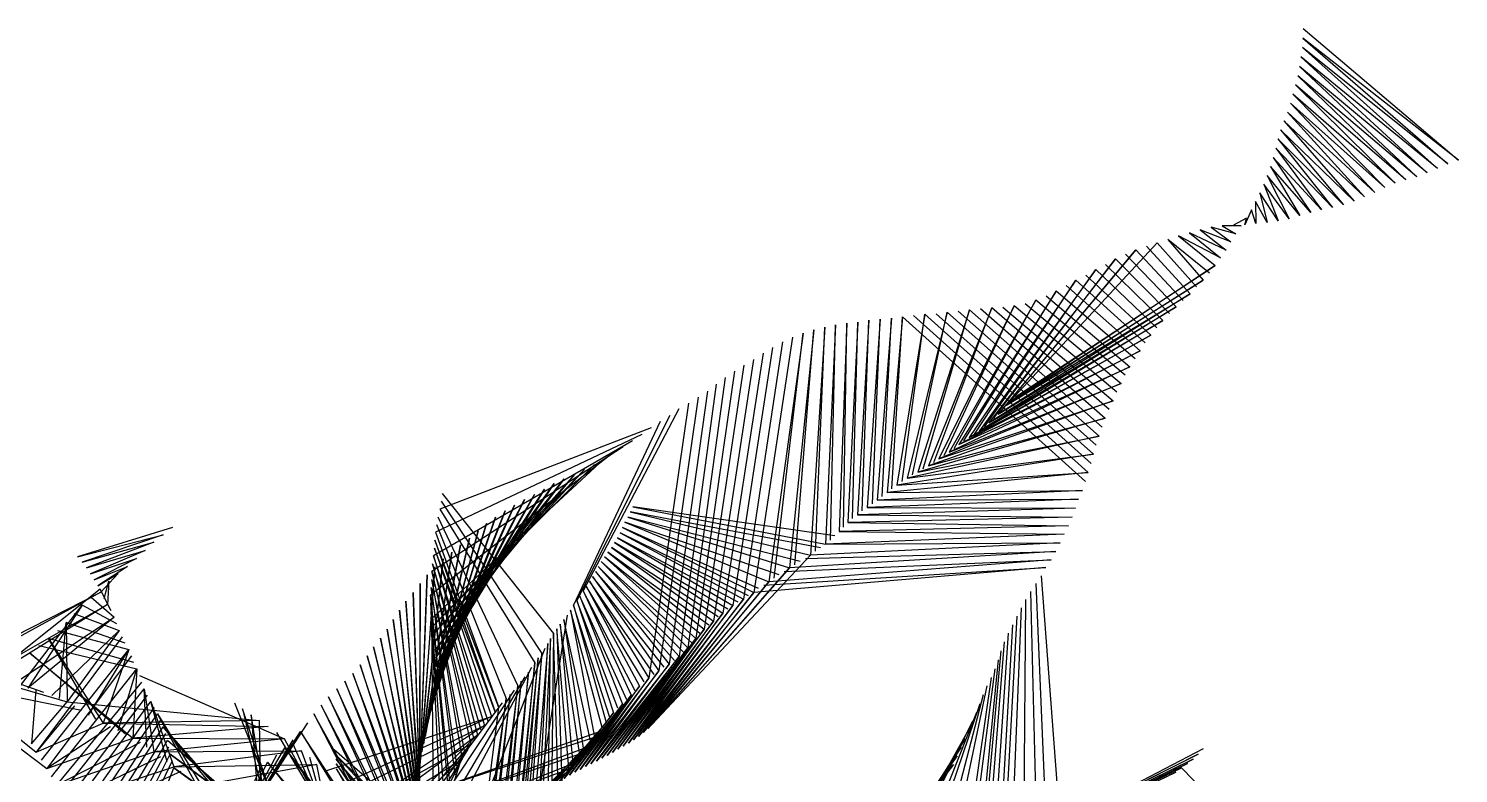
# Model space of a CAD drawing. Header units: metres. Extents: x -465 to 475, y -409 to 494.
# Drawn here: x 107 to 407.1, y 190.5 to 346.7 of the extents above; entities that cross this region are included whole.
import ezdxf

# ---------------------------------------------------------------- set-up
doc = ezdxf.new("R2010")
doc.units = ezdxf.units.M

msp = doc.modelspace()

# ---------------------------------------------------------------- linework, layer by layer
for p, q in [((374.53, 346.72, -606.22), (407.15, 319.13, -606.22)), ((374.4, 342.74, -606.22), (402.78, 317.36, -606.22)), ((404.93, 318.34, -606.22), (374.4, 342.74, -606.22)), ((374.52, 344.73, -606.22), (404.93, 318.34, -606.22)), ((407.15, 319.13, -606.22), (374.52, 344.73, -606.22)), ((374.1, 340.77, -606.22), (400.6, 316.49, -606.22)), ((402.78, 317.36, -606.22), (374.1, 340.77, -606.22)), ((373.41, 336.85, -606.22), (396.13, 314.99, -606.22)), ((398.39, 315.66, -606.22), (373.41, 336.85, -606.22)), ((373.82, 338.8, -606.22), (398.39, 315.66, -606.22)), ((400.6, 316.49, -606.22), (373.82, 338.8, -606.22)), ((372.93, 334.92, -606.22), (393.89, 314.28, -606.22)), ((396.13, 314.99, -606.22), (372.93, 334.92, -606.22)), ((371.9, 331.07, -606.22), (389.59, 312.35, -606.22)), ((391.69, 313.42, -606.22), (371.9, 331.07, -606.22)), ((372.39, 333, -606.22), (391.69, 313.42, -606.22)), ((393.89, 314.28, -606.22), (372.39, 333, -606.22)), ((370.48, 327.35, -606.22), (385.24, 310.56, -606.22)), ((387.44, 311.41, -606.22), (370.48, 327.35, -606.22)), ((371.29, 329.17, -606.22), (387.44, 311.41, -606.22)), ((389.59, 312.35, -606.22), (371.29, 329.17, -606.22)), ((369.79, 325.48, -606.22), (383.01, 309.79, -606.22)), ((385.24, 310.56, -606.22), (369.79, 325.48, -606.22)), ((368.84, 321.62, -606.22), (378.42, 308.74, -606.22)), ((380.72, 309.22, -606.22), (368.84, 321.62, -606.22)), ((369.24, 323.57, -606.22), (380.72, 309.22, -606.22)), ((383.01, 309.79, -606.22), (369.24, 323.57, -606.22)), ((368.28, 319.71, -606.22), (376.14, 308.15, -606.22)), ((378.42, 308.74, -606.22), (368.28, 319.71, -606.22)), ((367, 315.93, -606.22), (371.61, 306.85, -606.22)), ((373.87, 307.51, -606.22), (367, 315.93, -606.22)), ((367.67, 317.81, -606.22), (373.87, 307.51, -606.22)), ((376.14, 308.15, -606.22), (367.67, 317.81, -606.22)), ((365.47, 312.26, -606.22), (366.97, 306.06, -606.22)), ((369.29, 306.41, -606.22), (365.47, 312.26, -606.22)), ((366.29, 314.07, -606.22), (369.29, 306.41, -606.22)), ((371.61, 306.85, -606.22), (366.29, 314.07, -606.22)), ((364.56, 310.49, -606.22), (364.62, 305.82, -606.22)), ((366.97, 306.06, -606.22), (364.56, 310.49, -606.22)), ((362.66, 306.99, -606.22), (359.93, 305.46, -606.22)), ((363.69, 308.69, -606.22), (362.28, 305.58, -606.22)), ((362.28, 305.58, -606.22), (362.66, 306.99, -606.22)), ((364.62, 305.82, -606.22), (363.69, 308.69, -606.22)), ((348.4, 303.26, -606.22), (356.06, 297.04, -606.22)), ((357.23, 298.65, -606.22), (348.4, 303.26, -606.22)), ((350.68, 303.87, -606.22), (357.23, 298.65, -606.22)), ((358.39, 300.27, -606.22), (350.68, 303.87, -606.22)), ((352.94, 304.52, -606.22), (358.39, 300.27, -606.22)), ((359.38, 302, -606.22), (352.94, 304.52, -606.22)), ((355.24, 305.05, -606.22), (359.38, 302, -606.22)), ((360.41, 303.7, -606.22), (355.24, 305.05, -606.22)), ((357.57, 305.38, -606.22), (360.41, 303.7, -606.22)), ((361.54, 305.35, -606.22), (357.57, 305.38, -606.22)), ((359.93, 305.46, -606.22), (361.54, 305.35, -606.22)), ((339.45, 300.33, -606.22), (310.49, 265.82, -606.22)), ((311.38, 266.76, -606.22), (339.45, 300.33, -606.22)), ((343.92, 301.8, -606.22), (312.27, 267.71, -606.22)), ((349.35, 289.71, -606.22), (339.45, 300.33, -606.22)), ((341.68, 301.09, -606.22), (350.8, 291.07, -606.22)), ((352.15, 292.53, -606.22), (343.92, 301.8, -606.22)), ((346.17, 302.51, -606.22), (353.53, 293.96, -606.22)), ((354.87, 295.44, -606.22), (346.17, 302.51, -606.22)), ((335.14, 298.41, -606.22), (308.59, 264.04, -606.22)), ((309.51, 264.96, -606.22), (335.14, 298.41, -606.22)), ((333.08, 297.27, -606.22), (345.11, 285.5, -606.22)), ((346.47, 286.95, -606.22), (335.14, 298.41, -606.22)), ((337.28, 299.4, -606.22), (347.86, 288.38, -606.22)), ((330.99, 296.2, -606.22), (306.61, 262.36, -606.22)), ((307.62, 263.18, -606.22), (330.99, 296.2, -606.22)), ((356.06, 297.04, -606.22), (313.21, 268.61, -606.22)), ((314.18, 269.47, -606.22), (356.06, 297.04, -606.22)), ((328.95, 295.01, -606.22), (342.6, 282.4, -606.22)), ((343.85, 283.96, -606.22), (330.99, 296.2, -606.22)), ((322.72, 291.68, -606.22), (302.26, 259.52, -606.22)), ((303.33, 260.26, -606.22), (322.72, 291.68, -606.22)), ((326.85, 293.94, -606.22), (304.43, 260.96, -606.22)), ((305.53, 261.64, -606.22), (326.85, 293.94, -606.22)), ((353.53, 293.96, -606.22), (312.27, 267.71, -606.22)), ((313.21, 268.61, -606.22), (353.53, 293.96, -606.22)), ((339.27, 277.45, -606.22), (322.72, 291.68, -606.22)), ((324.78, 292.83, -606.22), (340.33, 279.14, -606.22)), ((341.4, 280.82, -606.22), (326.85, 293.94, -606.22)), ((313.87, 288.58, -606.22), (298.07, 256.46, -606.22)), ((299.17, 257.15, -606.22), (313.87, 288.58, -606.22)), ((318.43, 289.74, -606.22), (300.24, 257.89, -606.22)), ((301.27, 258.68, -606.22), (318.43, 289.74, -606.22)), ((347.86, 288.38, -606.22), (308.59, 264.04, -606.22)), ((350.8, 291.07, -606.22), (310.49, 265.82, -606.22)), ((310.49, 265.82, -606.22), (347.86, 288.38, -606.22)), ((311.53, 288.26, -606.22), (334.67, 268.64, -606.22)), ((312.27, 267.71, -606.22), (350.8, 291.07, -606.22)), ((335.44, 270.48, -606.22), (313.87, 288.58, -606.22)), ((316.17, 289.05, -606.22), (336.32, 272.26, -606.22)), ((337.17, 274.06, -606.22), (318.43, 289.74, -606.22)), ((320.6, 290.65, -606.22), (338.17, 275.79, -606.22)), ((283.4, 285.54, -606.22), (280.97, 244.73, -606.22)), ((281.98, 245.54, -606.22), (283.4, 285.54, -606.22)), ((285.75, 285.78, -606.22), (283.05, 246.28, -606.22)), ((284.1, 247.04, -606.22), (285.75, 285.78, -606.22)), ((288.09, 285.98, -606.22), (285.13, 247.84, -606.22)), ((286.18, 248.6, -606.22), (288.09, 285.98, -606.22)), ((290.43, 286.29, -606.22), (287.2, 249.4, -606.22)), ((288.22, 250.21, -606.22), (290.43, 286.29, -606.22)), ((295.11, 286.8, -606.22), (289.26, 250.98, -606.22)), ((290.34, 251.71, -606.22), (295.11, 286.8, -606.22)), ((328.88, 251.71, -606.22), (290.43, 286.29, -606.22)), ((299.8, 287.22, -606.22), (291.4, 252.46, -606.22)), ((292.51, 253.14, -606.22), (299.8, 287.22, -606.22)), ((292.77, 286.57, -606.22), (329.39, 253.63, -606.22)), ((304.49, 287.72, -606.22), (293.68, 253.7, -606.22)), ((294.78, 254.38, -606.22), (304.49, 287.72, -606.22)), ((330.02, 255.52, -606.22), (295.11, 286.8, -606.22)), ((309.18, 288.14, -606.22), (295.92, 255.01, -606.22)), ((297.03, 255.69, -606.22), (309.18, 288.14, -606.22)), ((297.47, 286.92, -606.22), (330.56, 257.44, -606.22)), ((331.12, 259.35, -606.22), (299.8, 287.22, -606.22)), ((302.15, 287.42, -606.22), (331.69, 261.26, -606.22)), ((332.33, 263.15, -606.22), (304.49, 287.72, -606.22)), ((345.11, 285.5, -606.22), (306.61, 262.36, -606.22)), ((306.83, 287.98, -606.22), (333.01, 265.02, -606.22)), ((308.59, 264.04, -606.22), (345.11, 285.5, -606.22)), ((333.85, 266.83, -606.22), (309.18, 288.14, -606.22)), ((269.56, 282.85, -606.22), (262.39, 230.7, -606.22)), ((263.46, 231.43, -606.22), (269.56, 282.85, -606.22)), ((271.82, 283.52, -606.22), (266.68, 233.62, -606.22)), ((267.8, 234.28, -606.22), (271.82, 283.52, -606.22)), ((274.11, 284.07, -606.22), (271.14, 236.29, -606.22)), ((272.17, 237.08, -606.22), (274.11, 284.07, -606.22)), ((276.4, 284.62, -606.22), (274.27, 238.61, -606.22)), ((275.29, 239.41, -606.22), (276.4, 284.62, -606.22)), ((278.73, 284.93, -606.22), (277.15, 241.22, -606.22)), ((278.03, 242.18, -606.22), (278.73, 284.93, -606.22)), ((281.08, 285.14, -606.22), (278.94, 243.1, -606.22)), ((279.92, 243.96, -606.22), (281.08, 285.14, -606.22)), ((342.6, 282.4, -606.22), (304.43, 260.96, -606.22)), ((306.61, 262.36, -606.22), (342.6, 282.4, -606.22)), ((263.17, 279.85, -606.22), (254.79, 225.71, -606.22)), ((265.22, 281.02, -606.22), (257.02, 227.06, -606.22)), ((267.37, 281.99, -606.22), (259.21, 228.45, -606.22)), ((259.18, 277.35, -606.22), (250.75, 222.46, -606.22)), ((261.15, 278.64, -606.22), (252.73, 224.14, -606.22)), ((340.33, 279.14, -606.22), (302.26, 259.52, -606.22)), ((304.43, 260.96, -606.22), (340.33, 279.14, -606.22)), ((253.21, 273.57, -606.22), (245.35, 216.86, -606.22)), ((255.17, 274.88, -606.22), (247.06, 218.81, -606.22)), ((257.15, 276.16, -606.22), (248.79, 220.75, -606.22)), ((338.17, 275.79, -606.22), (300.24, 257.89, -606.22)), ((302.26, 259.52, -606.22), (338.17, 275.79, -606.22)), ((249.49, 270.69, -606.22), (241.47, 213.42, -606.22)), ((251.33, 272.15, -606.22), (243.52, 215.02, -606.22)), ((336.32, 272.26, -606.22), (298.07, 256.46, -606.22)), ((300.24, 257.89, -606.22), (336.32, 272.26, -606.22)), ((245.5, 268.18, -606.22), (237.19, 210.49, -606.22)), ((247.52, 269.39, -606.22), (239.29, 212.02, -606.22)), ((334.67, 268.64, -606.22), (295.92, 255.01, -606.22)), ((298.07, 256.46, -606.22), (334.67, 268.64, -606.22)), ((239.58, 264.33, -606.22), (221.34, 225.76, -606.22)), ((241.57, 265.59, -606.22), (222.03, 226.76, -606.22)), ((243.48, 266.96, -606.22), (223.36, 228.77, -606.22)), ((333.01, 265.02, -606.22), (293.68, 253.7, -606.22)), ((295.92, 255.01, -606.22), (333.01, 265.02, -606.22)), ((235.73, 261.61, -606.22), (192.35, 241.07, -606.22)), ((237.64, 262.99, -606.22), (193.29, 245.95, -606.22)), ((331.69, 261.26, -606.22), (291.4, 252.46, -606.22)), ((293.68, 253.7, -606.22), (331.69, 261.26, -606.22)), ((231.8, 259.01, -606.22), (191.59, 232.82, -606.22)), ((233.78, 260.28, -606.22), (191.96, 236.12, -606.22)), ((229.76, 257.83, -606.22), (191.35, 227.86, -606.22)), ((227.82, 256.5, -606.22), (191.53, 222.89, -606.22)), ((225.78, 255.31, -606.22), (191.7, 221.24, -606.22)), ((330.56, 257.44, -606.22), (289.26, 250.98, -606.22)), ((291.4, 252.46, -606.22), (330.56, 257.44, -606.22)), ((191.7, 221.24, -606.22), (223.68, 254.26, -606.22)), ((223.68, 254.26, -606.22), (191.84, 219.59, -606.22)), ((191.84, 219.59, -606.22), (221.58, 253.18, -606.22)), ((221.58, 253.18, -606.22), (192.12, 217.96, -606.22)), ((192.12, 217.96, -606.22), (219.41, 252.26, -606.22)), ((219.41, 252.26, -606.22), (192.29, 216.31, -606.22)), ((329.39, 253.63, -606.22), (287.2, 249.4, -606.22)), ((289.26, 250.98, -606.22), (329.39, 253.63, -606.22)), ((192.29, 216.31, -606.22), (217.27, 251.28, -606.22)), ((215.24, 250.09, -606.22), (192.35, 213, -606.22)), ((217.27, 251.28, -606.22), (192.39, 214.66, -606.22)), ((192.39, 214.66, -606.22), (215.24, 250.09, -606.22)), ((193.79, 249.23, -606.22), (217.18, 219.82, -606.22)), ((328.23, 249.82, -606.22), (285.13, 247.84, -606.22)), ((287.2, 249.4, -606.22), (328.23, 249.82, -606.22)), ((209, 246.77, -606.22), (191.99, 208.04, -606.22)), ((211.06, 247.92, -606.22), (192.06, 209.7, -606.22)), ((192.06, 209.7, -606.22), (209, 246.77, -606.22)), ((213.15, 249, -606.22), (192.22, 211.35, -606.22)), ((192.22, 211.35, -606.22), (211.06, 247.92, -606.22)), ((192.35, 213, -606.22), (213.15, 249, -606.22)), ((193.55, 247.59, -606.22), (214.69, 215.68, -606.22)), ((233.79, 246.44, -606.22), (274.27, 238.61, -606.22)), ((276.24, 240.3, -606.22), (233.79, 246.44, -606.22)), ((327.42, 248, -606.22), (283.05, 246.28, -606.22)), ((283.05, 246.28, -606.22), (326.79, 246.11, -606.22)), ((285.13, 247.84, -606.22), (327.42, 248, -606.22)), ((205.01, 244.26, -606.22), (191.6, 204.75, -606.22)), ((206.98, 245.57, -606.22), (191.87, 206.39, -606.22)), ((191.87, 206.39, -606.22), (205.01, 244.26, -606.22)), ((191.99, 208.04, -606.22), (206.98, 245.57, -606.22)), ((192.87, 244.34, -606.22), (209.65, 208.88, -606.22)), ((193.29, 245.95, -606.22), (213.27, 213.72, -606.22)), ((232.17, 243.19, -606.22), (262.39, 230.7, -606.22)), ((264.54, 232.15, -606.22), (232.17, 243.19, -606.22)), ((232.75, 244.25, -606.22), (266.68, 233.62, -606.22)), ((268.92, 234.94, -606.22), (232.75, 244.25, -606.22)), ((233.24, 245.36, -606.22), (271.14, 236.29, -606.22)), ((273.24, 237.82, -606.22), (233.24, 245.36, -606.22)), ((326.03, 244.27, -606.22), (278.94, 243.1, -606.22)), ((326.79, 246.11, -606.22), (280.97, 244.73, -606.22)), ((280.97, 244.73, -606.22), (326.03, 244.27, -606.22)), ((137.19, 242.06, -606.22), (117.23, 235.91, -606.22)), ((117.23, 235.91, -606.22), (135.22, 240.52, -606.22)), ((135.22, 240.52, -606.22), (118.2, 234.78, -606.22)), ((201.31, 241.35, -606.22), (190.79, 201.54, -606.22)), ((203.1, 242.89, -606.22), (191.18, 203.15, -606.22)), ((191.18, 203.15, -606.22), (201.31, 241.35, -606.22)), ((191.6, 204.75, -606.22), (203.1, 242.89, -606.22)), ((192.35, 241.07, -606.22), (205.67, 204.34, -606.22)), ((192.61, 242.71, -606.22), (207.21, 206.2, -606.22)), ((231.16, 240.99, -606.22), (257.02, 227.06, -606.22)), ((258.13, 227.72, -606.22), (231.16, 240.99, -606.22)), ((231.65, 242.1, -606.22), (259.21, 228.45, -606.22)), ((260.23, 229.25, -606.22), (231.65, 242.1, -606.22)), ((324.38, 240.65, -606.22), (274.27, 238.61, -606.22)), ((325.29, 242.43, -606.22), (277.15, 241.22, -606.22)), ((277.15, 241.22, -606.22), (324.38, 240.65, -606.22)), ((278.94, 243.1, -606.22), (325.29, 242.43, -606.22)), ((118.2, 234.78, -606.22), (133.26, 238.97, -606.22)), ((133.26, 238.97, -606.22), (119.11, 233.61, -606.22)), ((119.11, 233.61, -606.22), (131.42, 237.27, -606.22)), ((131.42, 237.27, -606.22), (119.95, 232.39, -606.22)), ((197.6, 238.46, -606.22), (190.22, 198.27, -606.22)), ((199.52, 239.82, -606.22), (190.5, 199.91, -606.22)), ((190.5, 199.91, -606.22), (197.6, 238.46, -606.22)), ((190.79, 201.54, -606.22), (199.52, 239.82, -606.22)), ((192.14, 237.76, -606.22), (204.15, 202.45, -606.22)), ((204.92, 203.38, -606.22), (192.14, 237.76, -606.22)), ((192.21, 239.42, -606.22), (204.92, 203.38, -606.22)), ((205.67, 204.34, -606.22), (192.21, 239.42, -606.22)), ((229.31, 237.87, -606.22), (250.75, 222.46, -606.22)), ((251.71, 223.33, -606.22), (229.31, 237.87, -606.22)), ((229.96, 238.9, -606.22), (252.73, 224.14, -606.22)), ((253.73, 224.97, -606.22), (229.96, 238.9, -606.22)), ((230.6, 239.92, -606.22), (254.79, 225.71, -606.22)), ((255.9, 226.39, -606.22), (230.6, 239.92, -606.22)), ((323.53, 238.85, -606.22), (271.14, 236.29, -606.22)), ((274.27, 238.61, -606.22), (323.53, 238.85, -606.22)), ((119.95, 232.39, -606.22), (129.6, 235.56, -606.22)), ((129.6, 235.56, -606.22), (120.73, 231.12, -606.22)), ((193.96, 235.47, -606.22), (189.5, 195.04, -606.22)), ((195.81, 236.92, -606.22), (189.88, 196.65, -606.22)), ((189.88, 196.65, -606.22), (193.96, 235.47, -606.22)), ((190.22, 198.27, -606.22), (195.81, 236.92, -606.22)), ((191.74, 234.47, -606.22), (201.21, 198.62, -606.22)), ((201.97, 199.55, -606.22), (191.74, 234.47, -606.22)), ((191.96, 236.12, -606.22), (202.69, 200.52, -606.22)), ((203.47, 201.45, -606.22), (191.96, 236.12, -606.22)), ((227.15, 234.96, -606.22), (245.35, 216.86, -606.22)), ((246.18, 217.86, -606.22), (227.15, 234.96, -606.22)), ((227.84, 235.95, -606.22), (247.06, 218.81, -606.22)), ((247.89, 219.82, -606.22), (227.84, 235.95, -606.22)), ((228.6, 236.89, -606.22), (248.79, 220.75, -606.22)), ((249.77, 221.6, -606.22), (228.6, 236.89, -606.22)), ((271.14, 236.29, -606.22), (237.87, 200.8, -606.22)), ((321.67, 235.33, -606.22), (262.39, 230.7, -606.22)), ((265.62, 232.88, -606.22), (321.67, 235.33, -606.22)), ((322.65, 237.06, -606.22), (266.68, 233.62, -606.22)), ((270.04, 235.59, -606.22), (322.65, 237.06, -606.22)), ((120.73, 231.12, -606.22), (127.73, 233.9, -606.22)), ((127.73, 233.9, -606.22), (121.49, 229.85, -606.22)), ((121.49, 229.85, -606.22), (125.73, 232.4, -606.22)), ((125.73, 232.4, -606.22), (122.14, 228.51, -606.22)), ((190.61, 232.15, -606.22), (189.12, 191.75, -606.22)), ((192.24, 233.86, -606.22), (189.25, 193.4, -606.22)), ((189.25, 193.4, -606.22), (190.61, 232.15, -606.22)), ((189.5, 195.04, -606.22), (192.24, 233.86, -606.22)), ((191.59, 232.82, -606.22), (199.82, 196.64, -606.22)), ((200.47, 197.65, -606.22), (191.59, 232.82, -606.22)), ((191.59, 231.17, -606.22), (198, 193.5, -606.22)), ((198.64, 194.52, -606.22), (191.59, 231.17, -606.22)), ((225.34, 231.81, -606.22), (239.29, 212.02, -606.22)), ((240.36, 212.76, -606.22), (225.34, 231.81, -606.22)), ((225.97, 232.85, -606.22), (241.47, 213.42, -606.22)), ((242.53, 214.18, -606.22), (225.97, 232.85, -606.22)), ((226.54, 233.91, -606.22), (243.52, 215.02, -606.22)), ((244.45, 215.93, -606.22), (226.54, 233.91, -606.22)), ((266.68, 233.62, -606.22), (236.94, 199.92, -606.22)), ((237.87, 200.8, -606.22), (266.68, 233.62, -606.22)), ((320.53, 233.7, -606.22), (259.21, 228.45, -606.22)), ((261.29, 230, -606.22), (320.53, 233.7, -606.22)), ((319.54, 231.97, -606.22), (323.47, 179.87, -606.22)), ((89.66, 212.01, -606.22), (122.14, 228.51, -606.22)), ((122.14, 228.51, -606.22), (91.38, 211.67, -606.22)), ((121.96, 229.13, -606.22), (98.23, 210.21, -606.22)), ((124.28, 224.61, -606.22), (121.96, 229.13, -606.22)), ((122.79, 227.18, -606.22), (123.78, 230.83, -606.22)), ((123.78, 230.83, -606.22), (123.55, 225.9, -606.22)), ((187.68, 228.47, -606.22), (189, 188.44, -606.22)), ((189, 190.09, -606.22), (187.68, 228.47, -606.22)), ((189.16, 230.3, -606.22), (189, 190.09, -606.22)), ((189.12, 191.75, -606.22), (189.16, 230.3, -606.22)), ((191.5, 229.51, -606.22), (196.46, 190.22, -606.22)), ((197, 191.3, -606.22), (191.5, 229.51, -606.22)), ((223.36, 228.77, -606.22), (233.45, 206.9, -606.22)), ((234.34, 207.84, -606.22), (223.36, 228.77, -606.22)), ((224.01, 229.8, -606.22), (235.24, 208.78, -606.22)), ((236.18, 209.67, -606.22), (224.01, 229.8, -606.22)), ((224.69, 230.79, -606.22), (237.19, 210.49, -606.22)), ((238.28, 211.21, -606.22), (224.69, 230.79, -606.22)), ((259.21, 228.45, -606.22), (235.01, 198.24, -606.22)), ((262.39, 230.7, -606.22), (236, 199.05, -606.22)), ((236, 199.05, -606.22), (259.21, 228.45, -606.22)), ((236.94, 199.92, -606.22), (262.39, 230.7, -606.22)), ((317.33, 228.65, -606.22), (318.6, 175.63, -606.22)), ((318.41, 230.33, -606.22), (320.63, 177.52, -606.22)), ((96.51, 210.56, -606.22), (123.55, 225.9, -606.22)), ((123.55, 225.9, -606.22), (98.23, 210.21, -606.22)), ((105.06, 208.68, -606.22), (118.21, 225.81, -606.22)), ((118.21, 225.81, -606.22), (106.79, 208.35, -606.22)), ((125.5, 221.9, -606.22), (118.21, 225.81, -606.22)), ((120.08, 227.48, -606.22), (124.91, 223.26, -606.22)), ((186.17, 226.66, -606.22), (188.92, 186.78, -606.22)), ((189, 188.44, -606.22), (186.17, 226.66, -606.22)), ((191.33, 226.2, -606.22), (194.19, 184.62, -606.22)), ((191.35, 227.86, -606.22), (195.02, 186.89, -606.22)), ((195.49, 188, -606.22), (191.35, 227.86, -606.22)), ((221.34, 225.76, -606.22), (228.2, 201.16, -606.22)), ((228.97, 202.21, -606.22), (221.34, 225.76, -606.22)), ((222.03, 226.76, -606.22), (229.79, 203.21, -606.22)), ((230.66, 204.18, -606.22), (222.03, 226.76, -606.22)), ((222.65, 227.8, -606.22), (231.62, 205.05, -606.22)), ((232.57, 205.94, -606.22), (222.65, 227.8, -606.22)), ((254.79, 225.71, -606.22), (232.89, 196.81, -606.22)), ((257.02, 227.06, -606.22), (233.96, 197.51, -606.22)), ((233.96, 197.51, -606.22), (254.79, 225.71, -606.22)), ((235.01, 198.24, -606.22), (257.02, 227.06, -606.22)), ((315.36, 225.2, -606.22), (313.11, 170.68, -606.22)), ((316.27, 226.97, -606.22), (315.82, 173.2, -606.22)), ((103.35, 209.02, -606.22), (124.91, 223.26, -606.22)), ((124.91, 223.26, -606.22), (106.79, 208.35, -606.22)), ((113.46, 206.22, -606.22), (114.81, 222.16, -606.22)), ((114.81, 222.16, -606.22), (115.05, 205.49, -606.22)), ((127.26, 217.82, -606.22), (114.81, 222.16, -606.22)), ((116.46, 224.03, -606.22), (125.99, 220.5, -606.22)), ((183.51, 222.77, -606.22), (188.74, 183.47, -606.22)), ((188.81, 185.13, -606.22), (183.51, 222.77, -606.22)), ((184.83, 224.72, -606.22), (188.81, 185.13, -606.22)), ((188.92, 186.78, -606.22), (184.83, 224.72, -606.22)), ((191.39, 224.55, -606.22), (193.43, 182.32, -606.22)), ((191.53, 222.89, -606.22), (191.94, 179.01, -606.22)), ((220.04, 223.72, -606.22), (214.04, 185.96, -606.22)), ((219.31, 222.76, -606.22), (223.56, 194.91, -606.22)), ((225.03, 197.05, -606.22), (219.31, 222.76, -606.22)), ((220.7, 224.73, -606.22), (225.77, 198.12, -606.22)), ((227.37, 200.16, -606.22), (220.7, 224.73, -606.22)), ((250.75, 222.46, -606.22), (230.65, 195.56, -606.22)), ((252.73, 224.14, -606.22), (231.76, 196.19, -606.22)), ((231.76, 196.19, -606.22), (250.75, 222.46, -606.22)), ((232.89, 196.81, -606.22), (252.73, 224.14, -606.22)), ((314.41, 223.45, -606.22), (311.4, 168.51, -606.22)), ((126.6, 219.15, -606.22), (108.54, 194.94, -606.22)), ((111.82, 206.84, -606.22), (125.99, 220.5, -606.22)), ((112.99, 220.44, -606.22), (127.98, 216.52, -606.22)), ((125.99, 220.5, -606.22), (115.05, 205.49, -606.22)), ((182.26, 220.77, -606.22), (188.67, 181.81, -606.22)), ((188.74, 183.47, -606.22), (182.26, 220.77, -606.22)), ((217.18, 219.82, -606.22), (216.74, 185.42, -606.22)), ((218.15, 187.6, -606.22), (217.18, 219.82, -606.22)), ((217.85, 220.83, -606.22), (218.89, 188.67, -606.22)), ((220.44, 190.75, -606.22), (217.85, 220.83, -606.22)), ((218.55, 221.82, -606.22), (221.26, 191.77, -606.22)), ((222.78, 193.87, -606.22), (218.55, 221.82, -606.22)), ((248.79, 220.75, -606.22), (229.58, 194.86, -606.22)), ((230.65, 195.56, -606.22), (248.79, 220.75, -606.22)), ((312.64, 219.88, -606.22), (308.83, 164.67, -606.22)), ((313.55, 221.65, -606.22), (310.37, 166.97, -606.22)), ((109.07, 217.34, -606.22), (129.67, 212.4, -606.22)), ((109.69, 193.25, -606.22), (127.98, 216.52, -606.22)), ((111.1, 218.8, -606.22), (122.61, 201.06, -606.22)), ((129.08, 213.76, -606.22), (111.1, 218.8, -606.22)), ((121.06, 201.88, -606.22), (111.1, 218.8, -606.22)), ((119.53, 202.74, -606.22), (127.98, 216.52, -606.22)), ((127.98, 216.52, -606.22), (122.61, 201.06, -606.22)), ((179.39, 217.03, -606.22), (188.73, 178.5, -606.22)), ((188.66, 180.16, -606.22), (179.39, 217.03, -606.22)), ((180.85, 218.89, -606.22), (188.66, 180.16, -606.22)), ((188.67, 181.81, -606.22), (180.85, 218.89, -606.22)), ((215.35, 216.69, -606.22), (200.46, 178.97, -606.22)), ((215.98, 217.72, -606.22), (212.75, 178.73, -606.22)), ((213.99, 181.02, -606.22), (215.98, 217.72, -606.22)), ((216.55, 218.79, -606.22), (214.69, 182.11, -606.22)), ((216.02, 184.34, -606.22), (216.55, 218.79, -606.22)), ((245.35, 216.86, -606.22), (227.31, 193.66, -606.22)), ((247.06, 218.81, -606.22), (228.45, 194.25, -606.22)), ((228.45, 194.25, -606.22), (245.35, 216.86, -606.22)), ((229.58, 194.86, -606.22), (247.06, 218.81, -606.22)), ((311.06, 216.23, -606.22), (306.01, 159.9, -606.22)), ((311.77, 218.09, -606.22), (307.34, 162.33, -606.22)), ((110.17, 207.44, -606.22), (85.85, 215.95, -606.22)), ((86.54, 213.82, -606.22), (115.05, 205.49, -606.22)), ((107.12, 215.78, -606.22), (128.87, 197.91, -606.22)), ((127.32, 198.73, -606.22), (107.12, 215.78, -606.22)), ((128.59, 215.17, -606.22), (110.77, 191.51, -606.22)), ((176.56, 213.27, -606.22), (188.71, 175.19, -606.22)), ((188.78, 176.84, -606.22), (176.56, 213.27, -606.22)), ((178.01, 215.13, -606.22), (188.78, 176.84, -606.22)), ((188.73, 178.5, -606.22), (178.01, 215.13, -606.22)), ((213.27, 213.72, -606.22), (208.43, 167.92, -606.22)), ((209.16, 170.41, -606.22), (213.27, 213.72, -606.22)), ((213.96, 214.71, -606.22), (209.57, 171.64, -606.22)), ((210.47, 174.07, -606.22), (213.96, 214.71, -606.22)), ((214.69, 215.68, -606.22), (210.94, 175.29, -606.22)), ((212.1, 177.61, -606.22), (214.69, 215.68, -606.22)), ((241.47, 213.42, -606.22), (225.03, 192.51, -606.22)), ((243.52, 215.02, -606.22), (226.2, 193.03, -606.22)), ((226.2, 193.03, -606.22), (241.47, 213.42, -606.22)), ((227.31, 193.66, -606.22), (243.52, 215.02, -606.22)), ((310.5, 214.31, -606.22), (304.98, 158.37, -606.22)), ((87.4, 211.76, -606.22), (108.54, 194.94, -606.22)), ((111.79, 189.75, -606.22), (129.67, 212.4, -606.22)), ((125.73, 199.47, -606.22), (129.67, 212.4, -606.22)), ((129.67, 212.4, -606.22), (128.87, 197.91, -606.22)), ((130.21, 211.02, -606.22), (160.7, 197.73, -606.22)), ((175.02, 211.48, -606.22), (188.51, 173.54, -606.22)), ((188.71, 175.19, -606.22), (175.02, 211.48, -606.22)), ((211.16, 210.77, -606.22), (189.84, 174.58, -606.22)), ((212.57, 212.73, -606.22), (193.24, 176.36, -606.22)), ((211.88, 211.74, -606.22), (206.79, 164.39, -606.22)), ((207.92, 166.72, -606.22), (211.88, 211.74, -606.22)), ((237.19, 210.49, -606.22), (222.75, 191.34, -606.22)), ((239.29, 212.02, -606.22), (223.87, 191.95, -606.22)), ((223.87, 191.95, -606.22), (237.19, 210.49, -606.22)), ((225.03, 192.51, -606.22), (239.29, 212.02, -606.22)), ((309.02, 210.62, -606.22), (300.95, 154.58, -606.22)), ((309.81, 212.45, -606.22), (302.39, 155.74, -606.22)), ((118.06, 203.7, -606.22), (88.32, 209.73, -606.22)), ((89.26, 207.71, -606.22), (110.77, 191.51, -606.22)), ((108.49, 207.95, -606.22), (107.56, 196.73, -606.22)), ((130.69, 209.61, -606.22), (112.75, 187.95, -606.22)), ((113.69, 186.13, -606.22), (131.24, 208.24, -606.22)), ((131.24, 208.24, -606.22), (133.27, 195.03, -606.22)), ((131.79, 195.98, -606.22), (131.24, 208.24, -606.22)), ((171.64, 208.21, -606.22), (187.8, 170.3, -606.22)), ((188.18, 171.92, -606.22), (171.64, 208.21, -606.22)), ((173.33, 209.85, -606.22), (188.18, 171.92, -606.22)), ((188.51, 173.54, -606.22), (173.33, 209.85, -606.22)), ((208.87, 207.95, -606.22), (185.25, 172.31, -606.22)), ((209.65, 208.88, -606.22), (203.17, 157.5, -606.22)), ((204.56, 159.69, -606.22), (209.65, 208.88, -606.22)), ((210.36, 209.86, -606.22), (205.18, 160.84, -606.22)), ((206.22, 163.22, -606.22), (210.36, 209.86, -606.22)), ((235.24, 208.78, -606.22), (221.61, 190.75, -606.22)), ((222.75, 191.34, -606.22), (235.24, 208.78, -606.22)), ((308.12, 208.84, -606.22), (296.2, 151.76, -606.22)), ((107.56, 196.73, -606.22), (115.05, 205.49, -606.22)), ((116.59, 204.65, -606.22), (108.54, 194.94, -606.22)), ((131.85, 206.88, -606.22), (114.77, 184.39, -606.22)), ((115.05, 205.49, -606.22), (155.46, 201.56, -606.22)), ((115.8, 182.63, -606.22), (132.6, 205.6, -606.22)), ((133.29, 204.29, -606.22), (116.74, 180.81, -606.22)), ((132.6, 205.6, -606.22), (137.46, 191.86, -606.22)), ((136.05, 192.9, -606.22), (132.6, 205.6, -606.22)), ((150.17, 205.32, -606.22), (165.77, 166.37, -606.22)), ((168.36, 204.83, -606.22), (186.83, 167.14, -606.22)), ((187.33, 168.71, -606.22), (168.36, 204.83, -606.22)), ((169.95, 206.57, -606.22), (187.33, 168.71, -606.22)), ((187.8, 170.3, -606.22), (169.95, 206.57, -606.22)), ((206.41, 205.29, -606.22), (180.38, 170.77, -606.22)), ((198.7, 149.59, -606.22), (205.67, 204.34, -606.22)), ((207.21, 206.2, -606.22), (199.3, 150.74, -606.22)), ((200.67, 152.95, -606.22), (207.21, 206.2, -606.22)), ((208.08, 207.04, -606.22), (201.32, 154.08, -606.22)), ((202.56, 156.35, -606.22), (208.08, 207.04, -606.22)), ((231.62, 205.05, -606.22), (219.41, 189.44, -606.22)), ((233.45, 206.9, -606.22), (220.49, 190.12, -606.22)), ((220.49, 190.12, -606.22), (231.62, 205.05, -606.22)), ((221.61, 190.75, -606.22), (233.45, 206.9, -606.22)), ((306.7, 205.12, -606.22), (287.42, 148.9, -606.22)), ((307.36, 207, -606.22), (292.72, 150.52, -606.22)), ((117.79, 179.06, -606.22), (133.99, 202.97, -606.22)), ((134.65, 201.64, -606.22), (118.69, 177.23, -606.22)), ((155.46, 201.56, -606.22), (122.61, 201.06, -606.22)), ((133.99, 202.97, -606.22), (143.26, 187.93, -606.22)), ((141.76, 188.84, -606.22), (133.99, 202.97, -606.22)), ((151.89, 204.01, -606.22), (161.32, 163.85, -606.22)), ((164.59, 165.87, -606.22), (151.89, 204.01, -606.22)), ((153.67, 202.77, -606.22), (157.11, 160.95, -606.22)), ((160.24, 163.17, -606.22), (153.67, 202.77, -606.22)), ((156.1, 160.16, -606.22), (155.46, 201.56, -606.22)), ((166.84, 203.02, -606.22), (186.26, 165.58, -606.22)), ((186.83, 167.14, -606.22), (166.84, 203.02, -606.22)), ((169.12, 190.97, -606.22), (204.15, 202.45, -606.22)), ((204.15, 202.45, -606.22), (172.24, 187.97, -606.22)), ((228.2, 201.16, -606.22), (216.24, 187.28, -606.22)), ((229.79, 203.21, -606.22), (218.34, 188.74, -606.22)), ((218.34, 188.74, -606.22), (228.2, 201.16, -606.22)), ((219.41, 189.44, -606.22), (229.79, 203.21, -606.22)), ((305.15, 201.45, -606.22), (278.38, 147.15, -606.22)), ((305.96, 203.27, -606.22), (283.87, 147.9, -606.22)), ((108.54, 194.94, -606.22), (122.61, 201.06, -606.22)), ((124.17, 200.27, -606.22), (110.77, 191.51, -606.22)), ((119.53, 175.37, -606.22), (135.22, 200.28, -606.22)), ((135.73, 198.88, -606.22), (120.52, 173.58, -606.22)), ((122.61, 201.06, -606.22), (157.27, 200.37, -606.22)), ((157.27, 200.37, -606.22), (128.87, 197.91, -606.22)), ((135.22, 200.28, -606.22), (149.27, 184.32, -606.22)), ((147.76, 185.2, -606.22), (135.22, 200.28, -606.22)), ((165.49, 201.09, -606.22), (140.22, 162.23, -606.22)), ((140.22, 162.23, -606.22), (164.01, 199.27, -606.22)), ((158.99, 199.05, -606.22), (170.62, 179.47, -606.22)), ((164.01, 199.27, -606.22), (185.55, 164.08, -606.22)), ((186.26, 165.58, -606.22), (164.01, 199.27, -606.22)), ((173.83, 186.5, -606.22), (202.69, 200.52, -606.22)), ((202.69, 200.52, -606.22), (176.76, 183.32, -606.22)), ((178.15, 181.65, -606.22), (201.21, 198.62, -606.22)), ((201.21, 198.62, -606.22), (181.29, 178.68, -606.22)), ((226.6, 199.12, -606.22), (194.42, 187.84, -606.22)), ((304.31, 199.65, -606.22), (274.72, 146.62, -606.22)), ((110.77, 191.51, -606.22), (128.87, 197.91, -606.22)), ((130.38, 197.01, -606.22), (112.75, 187.95, -606.22)), ((121.54, 171.81, -606.22), (136.1, 197.44, -606.22)), ((136.35, 195.98, -606.22), (122.42, 169.97, -606.22)), ((128.87, 197.91, -606.22), (160.7, 197.73, -606.22)), ((160.7, 197.73, -606.22), (133.27, 195.03, -606.22)), ((133.27, 195.03, -606.22), (164.26, 195.26, -606.22)), ((136.1, 197.44, -606.22), (155.34, 180.82, -606.22)), ((153.83, 181.71, -606.22), (136.1, 197.44, -606.22)), ((164.26, 195.26, -606.22), (137.46, 191.86, -606.22)), ((162.43, 197.51, -606.22), (140.13, 160.75, -606.22)), ((140.13, 160.75, -606.22), (160.74, 195.87, -606.22)), ((170.62, 179.47, -606.22), (160.7, 197.73, -606.22)), ((160.74, 195.87, -606.22), (184.81, 162.6, -606.22)), ((185.55, 164.08, -606.22), (160.74, 195.87, -606.22)), ((199.82, 196.64, -606.22), (162.4, 175.63, -606.22)), ((162.51, 196.54, -606.22), (170.47, 178.47, -606.22)), ((170.47, 178.47, -606.22), (164.26, 195.26, -606.22)), ((171.11, 195.48, -606.22), (193.24, 176.36, -606.22)), ((182.89, 177.22, -606.22), (199.82, 196.64, -606.22)), ((199.19, 195.6, -606.22), (185.82, 174.04, -606.22)), ((194.42, 187.84, -606.22), (225.77, 198.12, -606.22)), ((224.31, 195.97, -606.22), (196.26, 185.57, -606.22)), ((225.77, 198.12, -606.22), (214.04, 185.96, -606.22)), ((216.24, 187.28, -606.22), (225.77, 198.12, -606.22)), ((302.77, 195.97, -606.22), (268.4, 145.3, -606.22)), ((303.6, 197.78, -606.22), (271.1, 145.92, -606.22)), ((353.55, 195.65, -606.22), (324.23, 180.4, -606.22)), ((112.75, 187.95, -606.22), (133.27, 195.03, -606.22)), ((134.64, 193.94, -606.22), (114.77, 184.39, -606.22)), ((123.28, 168.11, -606.22), (136.71, 194.54, -606.22)), ((137.12, 193.11, -606.22), (124.16, 166.26, -606.22)), ((136.71, 194.54, -606.22), (162.4, 175.63, -606.22)), ((161.02, 176.71, -606.22), (136.71, 194.54, -606.22)), ((137.46, 191.86, -606.22), (167.45, 192.35, -606.22)), ((140.06, 157.79, -606.22), (157.14, 192.84, -606.22)), ((158.97, 194.31, -606.22), (140.15, 159.27, -606.22)), ((167.45, 192.35, -606.22), (143.26, 187.93, -606.22)), ((157.14, 192.84, -606.22), (183.56, 159.53, -606.22)), ((184.15, 161.08, -606.22), (157.14, 192.84, -606.22)), ((165.04, 173.32, -606.22), (198, 193.5, -606.22)), ((165.92, 193.88, -606.22), (170.42, 177.46, -606.22)), ((170.42, 177.46, -606.22), (167.45, 192.35, -606.22)), ((198, 193.5, -606.22), (169.9, 168.28, -606.22)), ((171.34, 194.5, -606.22), (189.84, 174.58, -606.22)), ((190.94, 175.24, -606.22), (171.34, 194.5, -606.22)), ((171.48, 193.5, -606.22), (187.58, 173.37, -606.22)), ((188.71, 173.97, -606.22), (171.48, 193.5, -606.22)), ((171.56, 192.5, -606.22), (185.25, 172.31, -606.22)), ((186.41, 172.86, -606.22), (171.56, 192.5, -606.22)), ((187.19, 172.36, -606.22), (198, 193.5, -606.22)), ((197.45, 192.42, -606.22), (189.95, 169.03, -606.22)), ((196.26, 185.57, -606.22), (223.56, 194.91, -606.22)), ((222.01, 192.83, -606.22), (198.13, 183.32, -606.22)), ((223.56, 194.91, -606.22), (211.98, 184.44, -606.22)), ((214.04, 185.96, -606.22), (223.56, 194.91, -606.22)), ((301.16, 192.33, -606.22), (263.13, 143.57, -606.22)), ((301.9, 194.18, -606.22), (265.78, 144.38, -606.22)), ((265.78, 144.38, -606.22), (301.16, 192.33, -606.22)), ((268.4, 145.3, -606.22), (301.9, 194.18, -606.22)), ((350.25, 192.54, -606.22), (321.99, 178.76, -606.22)), ((351.43, 193.5, -606.22), (322.71, 179.34, -606.22)), ((322.71, 179.34, -606.22), (350.25, 192.54, -606.22)), ((352.51, 194.56, -606.22), (323.47, 179.87, -606.22)), ((323.47, 179.87, -606.22), (351.43, 193.5, -606.22)), ((324.23, 180.4, -606.22), (352.51, 194.56, -606.22)), ((114.77, 184.39, -606.22), (137.46, 191.86, -606.22)), ((138.93, 190.9, -606.22), (116.74, 180.81, -606.22)), ((126.07, 162.66, -606.22), (137.45, 191.66, -606.22)), ((137.45, 191.66, -606.22), (169.9, 168.28, -606.22)), ((168.7, 169.56, -606.22), (137.45, 191.66, -606.22)), ((155.43, 191.22, -606.22), (140.04, 156.3, -606.22)), ((171.59, 191.49, -606.22), (182.86, 171.38, -606.22)), ((184.06, 171.84, -606.22), (171.59, 191.49, -606.22)), ((198.13, 183.32, -606.22), (221.26, 191.77, -606.22)), ((221.26, 191.77, -606.22), (209.8, 183.1, -606.22)), ((211.98, 184.44, -606.22), (221.26, 191.77, -606.22)), ((347.82, 190.74, -606.22), (320.63, 177.52, -606.22)), ((349.03, 191.65, -606.22), (321.32, 178.13, -606.22)), ((321.32, 178.13, -606.22), (347.82, 190.74, -606.22)), ((321.99, 178.76, -606.22), (349.03, 191.65, -606.22)), ((380.08, 160.02, -606.22), (349.03, 191.65, -606.22))]:
    msp.add_line(p, q)

doc.saveas('drawing.dxf')
